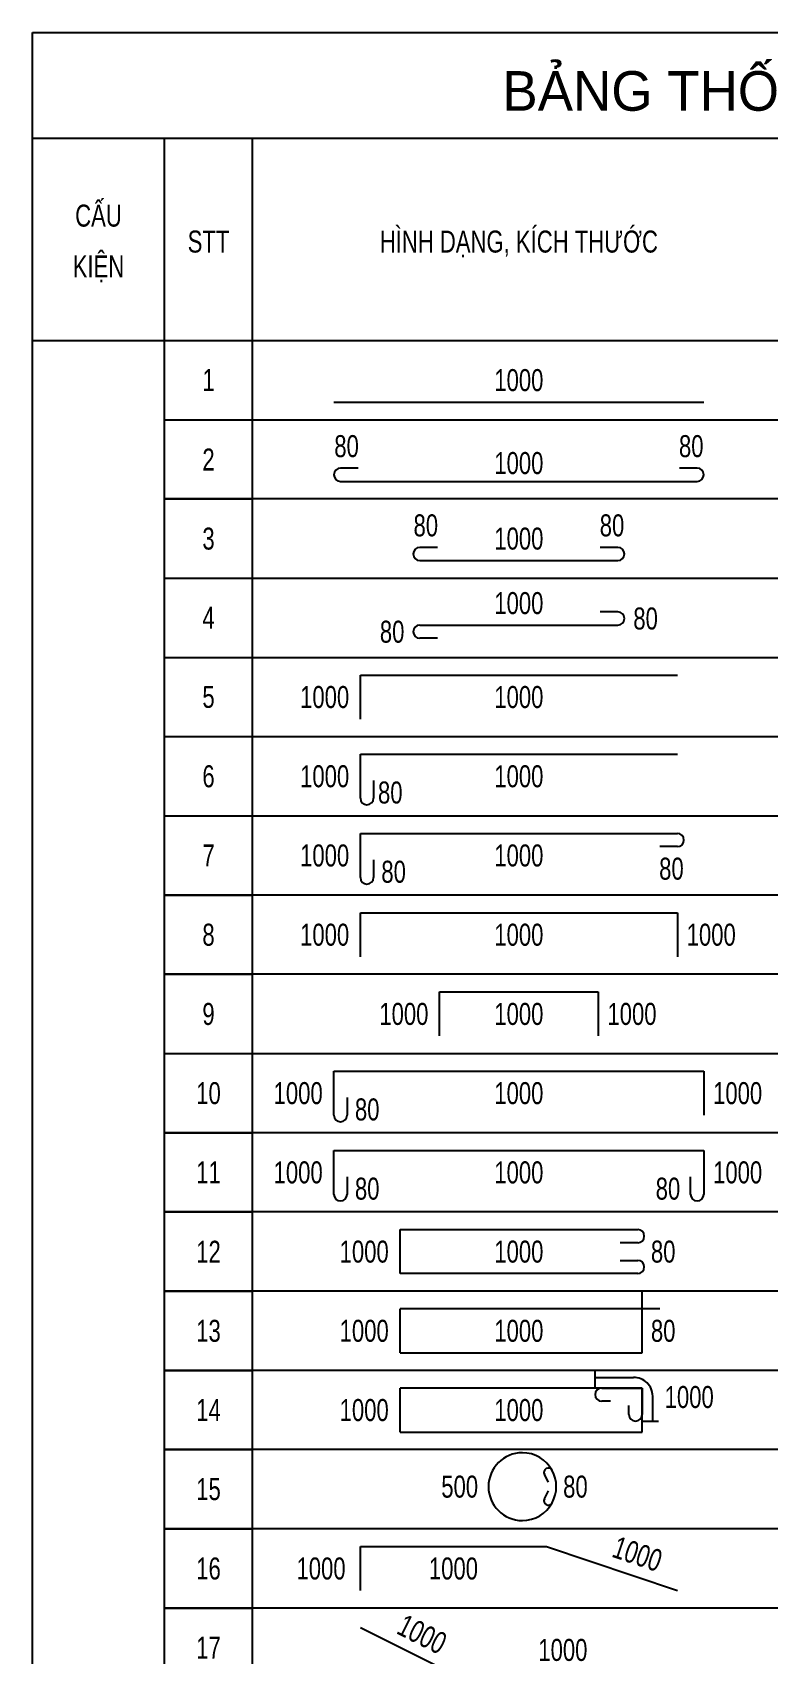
# Model space of a CAD drawing. Header units: inches. Extents: x -3538 to 66114, y -2541134 to 4288.
# Drawn here: x -1194.7 to -1111, y 259.5 to 443.8 of the extents above; entities that cross this region are included whole.
import ezdxf
from ezdxf.enums import TextEntityAlignment as Align

# ---------------------------------------------------------------- set-up
doc = ezdxf.new("R2010")
doc.units = ezdxf.units.IN
doc.header["$MEASUREMENT"] = 0
for name, color, linetype in [('KCS_DIM', 8, 'Continuous'), ('KCS_STEEL', 4, 'Continuous'), ('KCS_TEXT_TK', 2, 'Continuous'), ('KCS_THONGKE', 5, 'Continuous'), ('KCS_THONGKE_THIN', 5, 'Continuous')]:
    doc.layers.add(name, color=color, linetype=linetype)
doc.styles.add('KCS_BIGTEXT', font='3t-unicode.shx', dxfattribs={"width": 0.75})
doc.styles.add('KCS_SMTEXT', font='3t-unicode.shx', dxfattribs={"width": 0.7})

# ---------------------------------------------------------------- blocks, each defined once
blk = doc.blocks.new('TK_2')
at = {"layer": 'KCS_STEEL'}
blk.add_line((19.25, 2), (61.25, 2), dxfattribs=at)
at = {"layer": 'KCS_TEXT_TK'}
for p, q in [((-15, 0), (-15, 9)), ((0, 0), (0, 9)), ((10, 0), (10, 9))]:
    blk.add_line(p, q, dxfattribs=at)
at = {"layer": 'KCS_THONGKE'}
blk.add_line((0, 0), (174, 0), dxfattribs=at)
at = {"layer": 'KCS_TEXT_TK', "style": 'KCS_SMTEXT', "width": 0.75}
for tag, p in [('SH', (5, 4.5)), ('L2', (40.25, 4.5)), ('DK', (76.75, 4.5))]:
    blk.add_attdef(tag, text='', height=2.5, dxfattribs=at).set_placement(p, align=Align.MIDDLE)
for tag, p in [('DAI', (100, 4.5)), ('SL1', (114.5, 4.5)), ('SLA', (127, 4.5)), ('DT', (147, 4.5)), ('TL', (169, 4.5))]:
    blk.add_attdef(tag, text='', height=2.5, dxfattribs=at).set_placement(p, align=Align.MIDDLE_RIGHT)
blk = doc.blocks.new('TK_3')
at = {"layer": 'KCS_STEEL'}
for p, q in [((22, 3.5), (20, 3.5)), ((20, 2), (60.5, 2)), ((60.5, 3.5), (58.5, 3.5))]:
    blk.add_line(p, q, dxfattribs=at)
for centre, start, end in [((20, 2.75), 90, 270), ((60.5, 2.75), 270, 90)]:
    blk.add_arc(centre, 0.75, start, end, dxfattribs=at)
at = {"layer": 'KCS_TEXT_TK'}
for p, q in [((-15, 0), (-15, 9)), ((0, 0), (0, 9)), ((10, 0), (10, 9))]:
    blk.add_line(p, q, dxfattribs=at)
at = {"layer": 'KCS_THONGKE'}
blk.add_line((174, 0), (0, 0), dxfattribs=at)
at = {"layer": 'KCS_TEXT_TK', "style": 'KCS_SMTEXT', "width": 0.75}
for tag, p in [('SH', (5, 4.5)), ('M', (20.67, 6)), ('M', (59.83, 6)), ('DK', (76.75, 4.5)), ('L2', (40.25, 4.08))]:
    blk.add_attdef(tag, text='', height=2.5, dxfattribs=at).set_placement(p, align=Align.MIDDLE)
for tag, p in [('DAI', (100, 4.5)), ('SL1', (114.5, 4.5)), ('SLA', (127, 4.5)), ('DT', (147, 4.5)), ('TL', (169, 4.5))]:
    blk.add_attdef(tag, text='', height=2.5, dxfattribs=at).set_placement(p, align=Align.MIDDLE_RIGHT)
blk = doc.blocks.new('TK_4')
at = {"layer": 'KCS_STEEL'}
for p, q in [((31, 3.5), (29, 3.5)), ((29, 2), (51.5, 2)), ((51.5, 3.5), (49.5, 3.5))]:
    blk.add_line(p, q, dxfattribs=at)
for centre, start, end in [((29, 2.75), 90, 270), ((51.5, 2.75), 270, 90)]:
    blk.add_arc(centre, 0.75, start, end, dxfattribs=at)
at = {"layer": 'KCS_TEXT_TK'}
for p, q in [((-15, 0), (-15, 9)), ((0, 0), (0, 9)), ((10, 0), (10, 9))]:
    blk.add_line(p, q, dxfattribs=at)
at = {"layer": 'KCS_THONGKE'}
blk.add_line((0, 0), (174, 0), dxfattribs=at)
at = {"layer": 'KCS_TEXT_TK', "style": 'KCS_SMTEXT', "width": 0.75}
for tag, p in [('SH', (5, 4.5)), ('M', (29.67, 6)), ('L2', (40.25, 4.5)), ('M', (50.83, 6)), ('DK', (76.75, 4.5))]:
    blk.add_attdef(tag, text='', height=2.5, dxfattribs=at).set_placement(p, align=Align.MIDDLE)
for tag, p in [('DAI', (100, 4.5)), ('SL1', (114.5, 4.5)), ('SLA', (127, 4.5)), ('DT', (147, 4.5)), ('TL', (169, 4.5))]:
    blk.add_attdef(tag, text='', height=2.5, dxfattribs=at).set_placement(p, align=Align.MIDDLE_RIGHT)
blk = doc.blocks.new('TK_5')
at = {"layer": 'KCS_STEEL'}
for p, q in [((51.5, 5.17), (49.5, 5.17)), ((29, 3.67), (51.5, 3.67)), ((31, 2.17), (29, 2.17))]:
    blk.add_line(p, q, dxfattribs=at)
for centre, start, end in [((51.5, 4.42), 270, 90), ((29, 2.92), 90, 270)]:
    blk.add_arc(centre, 0.75, start, end, dxfattribs=at)
at = {"layer": 'KCS_TEXT_TK'}
for p, q in [((-15, 0), (-15, 9)), ((0, 0), (0, 9)), ((10, 0), (10, 9))]:
    blk.add_line(p, q, dxfattribs=at)
at = {"layer": 'KCS_THONGKE'}
blk.add_line((0, 0), (174, 0), dxfattribs=at)
at = {"layer": 'KCS_TEXT_TK', "style": 'KCS_SMTEXT', "width": 0.75}
for tag, p in [('L2', (40.25, 6.17)), ('SH', (5, 4.5)), ('DK', (76.75, 4.5))]:
    blk.add_attdef(tag, text='', height=2.5, dxfattribs=at).set_placement(p, align=Align.MIDDLE)
blk.add_attdef('M', text='', height=2.5, dxfattribs=at).set_placement((53.25, 4.42), align=Align.MIDDLE_LEFT)
for tag, p in [('DAI', (100, 4.5)), ('SL1', (114.5, 4.5)), ('SLA', (127, 4.5)), ('DT', (147, 4.5)), ('TL', (169, 4.5)), ('M', (27.25, 2.92))]:
    blk.add_attdef(tag, text='', height=2.5, dxfattribs=at).set_placement(p, align=Align.MIDDLE_RIGHT)
blk = doc.blocks.new('TK_6')
at = {"layer": 'KCS_STEEL'}
for p, q in [((22.25, 2), (22.25, 7)), ((22.25, 7), (58.25, 7))]:
    blk.add_line(p, q, dxfattribs=at)
at = {"layer": 'KCS_TEXT_TK'}
for p, q in [((-15, 0), (-15, 9)), ((0, 0), (0, 9)), ((10, 0), (10, 9))]:
    blk.add_line(p, q, dxfattribs=at)
at = {"layer": 'KCS_THONGKE'}
blk.add_line((0, 0), (174, 0), dxfattribs=at)
at = {"layer": 'KCS_TEXT_TK', "style": 'KCS_SMTEXT', "width": 0.75}
for tag, p in [('SH', (5, 4.5)), ('L2', (40.25, 4.5)), ('DK', (76.75, 4.5))]:
    blk.add_attdef(tag, text='', height=2.5, dxfattribs=at).set_placement(p, align=Align.MIDDLE)
for tag, p in [('L1', (20.98, 4.5)), ('DAI', (100, 4.5)), ('SL1', (114.5, 4.5)), ('SLA', (127, 4.5)), ('DT', (147, 4.5)), ('TL', (169, 4.5))]:
    blk.add_attdef(tag, text='', height=2.5, dxfattribs=at).set_placement(p, align=Align.MIDDLE_RIGHT)
blk = doc.blocks.new('TK_7')
at = {"layer": 'KCS_STEEL'}
for p, q in [((22.25, 7), (58.25, 7)), ((22.25, 2), (22.25, 7)), ((23.75, 4), (23.75, 2))]:
    blk.add_line(p, q, dxfattribs=at)
blk.add_arc((23, 2), 0.75, 180, 0, dxfattribs=at)
at = {"layer": 'KCS_TEXT_TK'}
for p, q in [((-15, 0), (-15, 9)), ((0, 0), (0, 9)), ((10, 0), (10, 9))]:
    blk.add_line(p, q, dxfattribs=at)
at = {"layer": 'KCS_THONGKE'}
blk.add_line((0, 0), (174, 0), dxfattribs=at)
at = {"layer": 'KCS_TEXT_TK', "style": 'KCS_SMTEXT', "width": 0.75}
for tag, p in [('SH', (5, 4.5)), ('L2', (40.25, 4.5)), ('DK', (76.75, 4.5))]:
    blk.add_attdef(tag, text='', height=2.5, dxfattribs=at).set_placement(p, align=Align.MIDDLE)
for tag, p in [('L1', (20.98, 4.5)), ('DAI', (100, 4.5)), ('SL1', (114.5, 4.5)), ('SLA', (127, 4.5)), ('DT', (147, 4.5)), ('TL', (169, 4.5))]:
    blk.add_attdef(tag, text='', height=2.5, dxfattribs=at).set_placement(p, align=Align.MIDDLE_RIGHT)
blk.add_attdef('M', text='', height=2.5, dxfattribs=at).set_placement((24.25, 2.65), align=Align.MIDDLE_LEFT)
blk = doc.blocks.new('TK_8')
at = {"layer": 'KCS_STEEL'}
for p, q in [((22.25, 2), (22.25, 7)), ((22.25, 7), (58.25, 7)), ((23.75, 4), (23.75, 2)), ((58.25, 5.5), (56.25, 5.5))]:
    blk.add_line(p, q, dxfattribs=at)
for centre, start, end in [((58.25, 6.25), 270, 90), ((23, 2), 180, 0)]:
    blk.add_arc(centre, 0.75, start, end, dxfattribs=at)
at = {"layer": 'KCS_TEXT_TK'}
for p, q in [((-15, 0), (-15, 9)), ((0, 0), (0, 9)), ((10, 0), (10, 9))]:
    blk.add_line(p, q, dxfattribs=at)
at = {"layer": 'KCS_THONGKE'}
blk.add_line((174, 0), (0, 0), dxfattribs=at)
at = {"layer": 'KCS_TEXT_TK', "style": 'KCS_SMTEXT', "width": 0.75}
for tag, p in [('SH', (5, 4.5)), ('L2', (40.25, 4.5)), ('DK', (76.75, 4.5))]:
    blk.add_attdef(tag, text='', height=2.5, dxfattribs=at).set_placement(p, align=Align.MIDDLE)
for tag, p in [('L1', (20.98, 4.5)), ('DAI', (100, 4.5)), ('SL1', (114.5, 4.5)), ('SLA', (127, 4.5)), ('DT', (147, 4.5)), ('TL', (169, 4.5))]:
    blk.add_attdef(tag, text='', height=2.5, dxfattribs=at).set_placement(p, align=Align.MIDDLE_RIGHT)
blk.add_attdef('M', text='', height=2.5, dxfattribs=at).set_placement((24.63, 2.65), align=Align.MIDDLE_LEFT)
blk.add_attdef('M', text='', height=2.5, dxfattribs=at).set_placement((57.58, 3), align=Align.MIDDLE_CENTER)
blk = doc.blocks.new('TK_9')
at = {"layer": 'KCS_STEEL'}
for p, q in [((22.25, 7), (58.25, 7)), ((22.25, 2), (22.25, 7)), ((58.25, 7), (58.25, 2))]:
    blk.add_line(p, q, dxfattribs=at)
at = {"layer": 'KCS_TEXT_TK'}
for p, q in [((-15, 0), (-15, 9)), ((0, 0), (0, 9)), ((10, 0), (10, 9))]:
    blk.add_line(p, q, dxfattribs=at)
at = {"layer": 'KCS_THONGKE'}
blk.add_line((174, 0), (0, 0), dxfattribs=at)
at = {"layer": 'KCS_TEXT_TK', "style": 'KCS_SMTEXT', "width": 0.75}
for tag, p in [('SH', (5, 4.5)), ('L2', (40.25, 4.5)), ('DK', (76.75, 4.5))]:
    blk.add_attdef(tag, text='', height=2.5, dxfattribs=at).set_placement(p, align=Align.MIDDLE)
for tag, p in [('L1', (20.98, 4.5)), ('DAI', (100, 4.5)), ('SL1', (114.5, 4.5)), ('SLA', (127, 4.5)), ('DT', (147, 4.5)), ('TL', (169, 4.5))]:
    blk.add_attdef(tag, text='', height=2.5, dxfattribs=at).set_placement(p, align=Align.MIDDLE_RIGHT)
blk.add_attdef('L3', text='', height=2.5, dxfattribs=at).set_placement((59.31, 4.5), align=Align.MIDDLE_LEFT)
blk = doc.blocks.new('TK_10')
at = {"layer": 'KCS_STEEL'}
for p, q in [((31.25, 2), (31.25, 7)), ((31.25, 7), (49.25, 7)), ((49.25, 7), (49.25, 2))]:
    blk.add_line(p, q, dxfattribs=at)
at = {"layer": 'KCS_TEXT_TK'}
for p, q in [((-15, 0), (-15, 9)), ((0, 0), (0, 9)), ((10, 0), (10, 9))]:
    blk.add_line(p, q, dxfattribs=at)
at = {"layer": 'KCS_THONGKE'}
blk.add_line((0, 0), (174, 0), dxfattribs=at)
at = {"layer": 'KCS_TEXT_TK', "style": 'KCS_SMTEXT', "width": 0.75}
for tag, p in [('SH', (5, 4.5)), ('L2', (40.25, 4.5)), ('DK', (76.75, 4.5))]:
    blk.add_attdef(tag, text='', height=2.5, dxfattribs=at).set_placement(p, align=Align.MIDDLE)
for tag, p in [('L1', (29.98, 4.5)), ('DAI', (100, 4.5)), ('SL1', (114.5, 4.5)), ('SLA', (127, 4.5)), ('DT', (147, 4.5)), ('TL', (169, 4.5))]:
    blk.add_attdef(tag, text='', height=2.5, dxfattribs=at).set_placement(p, align=Align.MIDDLE_RIGHT)
blk.add_attdef('L3', text='', height=2.5, dxfattribs=at).set_placement((50.31, 4.5), align=Align.MIDDLE_LEFT)
blk = doc.blocks.new('TK_11')
at = {"layer": 'KCS_STEEL'}
for p, q in [((19.25, 7), (61.25, 7)), ((19.25, 2), (19.25, 7)), ((61.25, 7), (61.25, 2)), ((20.75, 4), (20.75, 2))]:
    blk.add_line(p, q, dxfattribs=at)
blk.add_arc((20, 2), 0.75, 180, 0, dxfattribs=at)
at = {"layer": 'KCS_TEXT_TK'}
for p, q in [((-15, 0), (-15, 9)), ((0, 0), (0, 9)), ((10, 0), (10, 9))]:
    blk.add_line(p, q, dxfattribs=at)
at = {"layer": 'KCS_THONGKE'}
blk.add_line((174, 0), (0, 0), dxfattribs=at)
at = {"layer": 'KCS_TEXT_TK', "style": 'KCS_SMTEXT', "width": 0.75}
for tag, p in [('SH', (5, 4.5)), ('L2', (40.25, 4.5)), ('DK', (76.75, 4.5))]:
    blk.add_attdef(tag, text='', height=2.5, dxfattribs=at).set_placement(p, align=Align.MIDDLE)
for tag, p in [('L1', (17.97, 4.5)), ('DAI', (100, 4.5)), ('SL1', (114.5, 4.5)), ('SLA', (127, 4.5)), ('DT', (147, 4.5)), ('TL', (169, 4.5))]:
    blk.add_attdef(tag, text='', height=2.5, dxfattribs=at).set_placement(p, align=Align.MIDDLE_RIGHT)
for tag, p in [('L3', (62.31, 4.5)), ('M', (21.63, 2.65))]:
    blk.add_attdef(tag, text='', height=2.5, dxfattribs=at).set_placement(p, align=Align.MIDDLE_LEFT)
blk = doc.blocks.new('TK_12')
at = {"layer": 'KCS_STEEL'}
for p, q in [((19.25, 7), (61.25, 7)), ((19.25, 2), (19.25, 7)), ((61.25, 7), (61.25, 2)), ((20.75, 4), (20.75, 2)), ((59.75, 2), (59.75, 4))]:
    blk.add_line(p, q, dxfattribs=at)
for centre in [(20, 2), (60.5, 2)]:
    blk.add_arc(centre, 0.75, 180, 0, dxfattribs=at)
at = {"layer": 'KCS_TEXT_TK'}
for p, q in [((-15, 0), (-15, 9)), ((0, 0), (0, 9)), ((10, 0), (10, 9))]:
    blk.add_line(p, q, dxfattribs=at)
at = {"layer": 'KCS_THONGKE'}
blk.add_line((174, 0), (0, 0), dxfattribs=at)
at = {"layer": 'KCS_TEXT_TK', "style": 'KCS_SMTEXT', "width": 0.75}
for tag, p in [('SH', (5, 4.5)), ('L2', (40.25, 4.5)), ('DK', (76.75, 4.5))]:
    blk.add_attdef(tag, text='', height=2.5, dxfattribs=at).set_placement(p, align=Align.MIDDLE)
for tag, p in [('L1', (17.97, 4.5)), ('DAI', (100, 4.5)), ('SL1', (114.5, 4.5)), ('SLA', (127, 4.5)), ('DT', (147, 4.5)), ('TL', (169, 4.5)), ('M', (58.58, 2.65))]:
    blk.add_attdef(tag, text='', height=2.5, dxfattribs=at).set_placement(p, align=Align.MIDDLE_RIGHT)
for tag, p in [('L3', (62.31, 4.5)), ('M', (21.63, 2.65))]:
    blk.add_attdef(tag, text='', height=2.5, dxfattribs=at).set_placement(p, align=Align.MIDDLE_LEFT)
blk = doc.blocks.new('TK_13')
at = {"layer": 'KCS_STEEL'}
for p, q in [((26.75, 7), (53.75, 7)), ((26.75, 2), (26.75, 7)), ((53.75, 5.5), (51.75, 5.5)), ((53.75, 2), (26.75, 2)), ((51.75, 3.5), (53.75, 3.5))]:
    blk.add_line(p, q, dxfattribs=at)
for centre in [(53.75, 6.25), (53.75, 2.75)]:
    blk.add_arc(centre, 0.75, 270, 90, dxfattribs=at)
at = {"layer": 'KCS_TEXT_TK'}
for p, q in [((-15, 0), (-15, 9)), ((0, 0), (0, 9)), ((10, 0), (10, 9))]:
    blk.add_line(p, q, dxfattribs=at)
at = {"layer": 'KCS_THONGKE'}
blk.add_line((174, 0), (0, 0), dxfattribs=at)
at = {"layer": 'KCS_TEXT_TK', "style": 'KCS_SMTEXT', "width": 0.75}
for tag, p in [('SH', (5, 4.5)), ('L2', (40.25, 4.5)), ('DK', (76.75, 4.5))]:
    blk.add_attdef(tag, text='', height=2.5, dxfattribs=at).set_placement(p, align=Align.MIDDLE)
for tag, p in [('L1', (25.47, 4.5)), ('DAI', (100, 4.5)), ('SL1', (114.5, 4.5)), ('SLA', (127, 4.5)), ('DT', (147, 4.5)), ('TL', (169, 4.5))]:
    blk.add_attdef(tag, text='', height=2.5, dxfattribs=at).set_placement(p, align=Align.MIDDLE_RIGHT)
blk.add_attdef('M', text='', height=2.5, dxfattribs=at).set_placement((55.25, 4.5), align=Align.MIDDLE_LEFT)
blk = doc.blocks.new('TK_14')
at = {"layer": 'KCS_STEEL'}
for p, q in [((54.25, 2), (54.25, 9)), ((56.25, 7), (26.75, 7)), ((26.75, 2), (26.75, 7)), ((26.75, 2), (54.25, 2))]:
    blk.add_line(p, q, dxfattribs=at)
at = {"layer": 'KCS_TEXT_TK'}
for p, q in [((-15, 0), (-15, 9)), ((0, 0), (0, 9)), ((10, 0), (10, 9))]:
    blk.add_line(p, q, dxfattribs=at)
at = {"layer": 'KCS_THONGKE'}
blk.add_line((174, 0), (0, 0), dxfattribs=at)
at = {"layer": 'KCS_TEXT_TK', "style": 'KCS_SMTEXT', "width": 0.75}
for tag, p in [('SH', (5, 4.5)), ('L2', (40.25, 4.5)), ('DK', (76.75, 4.5))]:
    blk.add_attdef(tag, text='', height=2.5, dxfattribs=at).set_placement(p, align=Align.MIDDLE)
for tag, p in [('L1', (25.47, 4.5)), ('DAI', (100, 4.5)), ('SL1', (114.5, 4.5)), ('SLA', (127, 4.5)), ('DT', (147, 4.5)), ('TL', (169, 4.5))]:
    blk.add_attdef(tag, text='', height=2.5, dxfattribs=at).set_placement(p, align=Align.MIDDLE_RIGHT)
blk.add_attdef('M', text='', height=2.5, dxfattribs=at).set_placement((55.25, 4.5), align=Align.MIDDLE_LEFT)
blk = doc.blocks.new('TK_15')
at = {"layer": 'KCS_DIM'}
for p, q in [((48.91, 7), (48.91, 8.86)), ((48.91, 8.2), (53.27, 8.2)), ((55.45, 3.25), (55.45, 6.07)), ((54.25, 3.25), (56.11, 3.25))]:
    blk.add_line(p, q, dxfattribs=at)
blk.add_arc((53.32, 6.07), 2.13, 0, 91.3736, dxfattribs=at)
at = {"layer": 'KCS_STEEL'}
for p, q in [((54.25, 7), (26.75, 7)), ((26.75, 2), (26.75, 7)), ((49.66, 7), (54.25, 7)), ((54.25, 7), (54.25, 7)), ((54.25, 7), (54.25, 7)), ((54.25, 7), (54.25, 4)), ((54.25, 2), (54.25, 7)), ((50.66, 5.5), (49.66, 5.5)), ((52.75, 4), (52.75, 5)), ((26.75, 2), (54.25, 2))]:
    blk.add_line(p, q, dxfattribs=at)
for centre, start, end in [((49.66, 6.25), 90, 270), ((53.5, 4), 180, 0)]:
    blk.add_arc(centre, 0.75, start, end, dxfattribs=at)
at = {"layer": 'KCS_TEXT_TK'}
for p, q in [((-15, 0), (-15, 9)), ((0, 0), (0, 9)), ((10, 0), (10, 9))]:
    blk.add_line(p, q, dxfattribs=at)
at = {"layer": 'KCS_THONGKE'}
blk.add_line((174, 0), (0, 0), dxfattribs=at)
at = {"layer": 'KCS_TEXT_TK', "style": 'KCS_SMTEXT', "width": 0.75}
for tag, p in [('SH', (5, 4.5)), ('L2', (40.25, 4.5)), ('DK', (76.75, 4.5))]:
    blk.add_attdef(tag, text='', height=2.5, dxfattribs=at).set_placement(p, align=Align.MIDDLE)
for tag, p in [('L1', (25.47, 4.5)), ('DAI', (100, 4.5)), ('SL1', (114.5, 4.5)), ('SLA', (127, 4.5)), ('DT', (147, 4.5)), ('TL', (169, 4.5))]:
    blk.add_attdef(tag, text='', height=2.5, dxfattribs=at).set_placement(p, align=Align.MIDDLE_RIGHT)
blk.add_attdef('L3', text='', height=2.5, dxfattribs=at).set_placement((56.81, 5.99), align=Align.MIDDLE_LEFT)
blk = doc.blocks.new('TK_16')
at = {"layer": 'KCS_STEEL'}
for p, q in [((43.63, 5.29), (43.15, 6.17)), ((43.15, 3.43), (43.63, 4.31))]:
    blk.add_line(p, q, dxfattribs=at)
for centre, radius, start, end in [((40.65, 4.8), 3.85, 90, 270), ((40.65, 4.8), 3.85, 28.672, 90), ((43.59, 6.41), 0.5, 28.672, 208.672), ((40.65, 4.8), 3.85, 331.328, 28.672), ((40.65, 4.8), 3.85, 331.328, 28.672), ((40.65, 4.8), 3.85, 270, 331.328), ((43.59, 3.19), 0.5, 151.328, 331.328)]:
    blk.add_arc(centre, radius, start, end, dxfattribs=at)
at = {"layer": 'KCS_TEXT_TK'}
for p, q in [((-15, 0), (-15, 9)), ((0, 0), (0, 9)), ((10, 0), (10, 9))]:
    blk.add_line(p, q, dxfattribs=at)
at = {"layer": 'KCS_THONGKE'}
blk.add_line((174, 0), (0, 0), dxfattribs=at)
at = {"layer": 'KCS_TEXT_TK', "style": 'KCS_SMTEXT', "width": 0.75}
for tag, p in [('SH', (5, 4.5)), ('DK', (76.75, 4.5))]:
    blk.add_attdef(tag, text='', height=2.5, dxfattribs=at).set_placement(p, align=Align.MIDDLE)
for tag, p in [('D', (35.62, 4.8)), ('DAI', (100, 4.5)), ('SL1', (114.5, 4.5)), ('SLA', (127, 4.5)), ('DT', (147, 4.5)), ('TL', (169, 4.5))]:
    blk.add_attdef(tag, text='', height=2.5, dxfattribs=at).set_placement(p, align=Align.MIDDLE_RIGHT)
blk.add_attdef('M', text='', height=2.5, dxfattribs=at).set_placement((45.28, 4.8), align=Align.MIDDLE_LEFT)
blk = doc.blocks.new('TK_17')
at = {"layer": 'KCS_STEEL'}
for p, q in [((22.25, 2), (22.25, 7)), ((22.25, 7), (43.39, 7)), ((43.39, 7), (58.25, 2))]:
    blk.add_line(p, q, dxfattribs=at)
at = {"layer": 'KCS_TEXT_TK'}
for p, q in [((-15, 0), (-15, 9)), ((0, 0), (0, 9)), ((10, 0), (10, 9))]:
    blk.add_line(p, q, dxfattribs=at)
at = {"layer": 'KCS_THONGKE'}
blk.add_line((174, 0), (0, 0), dxfattribs=at)
at = {"layer": 'KCS_TEXT_TK', "style": 'KCS_SMTEXT', "width": 0.75}
blk.add_attdef('L3', text='', height=2.5, rotation=341.4087, dxfattribs=at).set_placement((53.72, 6.16), align=Align.MIDDLE)
for tag, p in [('SH', (5, 4.5)), ('L2', (32.82, 4.5)), ('DK', (76.75, 4.5))]:
    blk.add_attdef(tag, text='', height=2.5, dxfattribs=at).set_placement(p, align=Align.MIDDLE)
for tag, p in [('L1', (20.57, 4.5)), ('DAI', (100, 4.5)), ('SL1', (114.5, 4.5)), ('SLA', (127, 4.5)), ('DT', (147, 4.5)), ('TL', (169, 4.5))]:
    blk.add_attdef(tag, text='', height=2.5, dxfattribs=at).set_placement(p, align=Align.MIDDLE_RIGHT)
blk = doc.blocks.new('TK_18')
at = {"layer": 'KCS_STEEL'}
blk.add_line((32.25, 1.75), (22.25, 6.75), dxfattribs=at)
at = {"layer": 'KCS_TEXT_TK'}
for p, q in [((-15, 0), (-15, 9)), ((0, 0), (0, 9)), ((10, 0), (10, 9))]:
    blk.add_line(p, q, dxfattribs=at)
at = {"layer": 'KCS_TEXT_TK', "style": 'KCS_SMTEXT', "width": 0.75}
blk.add_attdef('L1', text='', height=2.5, rotation=333.4352, dxfattribs=at).set_placement((29.26, 6.04), align=Align.MIDDLE)
for tag, p in [('SH', (5, 4.5)), ('DK', (76.75, 4.5)), ('L2', (45.25, 4.25))]:
    blk.add_attdef(tag, text='', height=2.5, dxfattribs=at).set_placement(p, align=Align.MIDDLE)
for tag, p in [('DAI', (100, 4.5)), ('SL1', (114.5, 4.5)), ('SLA', (127, 4.5)), ('DT', (147, 4.5)), ('TL', (169, 4.5))]:
    blk.add_attdef(tag, text='', height=2.5, dxfattribs=at).set_placement(p, align=Align.MIDDLE_RIGHT)
blk = doc.blocks.new('THONGKE_TITLE')
at = {"layer": 'KCS_TEXT_TK'}
for p, q in [((0, -35), (0, 0)), ((0, 0), (189, 0)), ((0, -12), (189, -12)), ((15, -35), (15, -12)), ((25, -35), (25, -12)), ((0, -35), (189, -35))]:
    blk.add_line(p, q, dxfattribs=at)
at = {"layer": 'KCS_TEXT_TK', "color": 4, "style": 'KCS_BIGTEXT'}
blk.add_text('BẢNG THỐNG KÊ CỐT THÉP', height=4.5, dxfattribs=at).set_placement((94.5, -6), align=Align.MIDDLE)
at = {"layer": 'KCS_TEXT_TK', "style": 'KCS_SMTEXT', "width": 0.75}
for s, p in [('CẤU', (7.5, -22.06)), ('HÌNH DẠNG, KÍCH THƯỚC', (55.25, -25.01)), ('STT', (20, -25.01)), ('KIỆN', (7.5, -27.84))]:
    blk.add_text(s, height=2.5, dxfattribs=at).set_placement(p, align=Align.CENTER)

msp = doc.modelspace()

# ---------------------------------------------------------------- linework, layer by layer
at = {"layer": 'KCS_THONGKE', "color": 38}
for p, q in [((-1194.66, -302.22), (-1194.66, 408.78)), ((-1179.66, -302.22), (-1179.66, 408.78)), ((-1169.66, -302.22), (-1169.66, 408.78))]:
    msp.add_line(p, q, dxfattribs=at)
at = {"layer": 'KCS_THONGKE'}
msp.add_line((-1194.66, 408.78), (-1005.66, 408.78), dxfattribs=at)
at = {"layer": 'KCS_THONGKE_THIN', "color": 38}
for p, q in [((-1179.66, 399.78), (-1169.66, 399.78)), ((-1179.66, 399.78), (-1169.66, 399.78)), ((-1179.66, 390.78), (-1169.66, 390.78)), ((-1179.66, 381.78), (-1169.66, 381.78)), ((-1179.66, 372.78), (-1169.66, 372.78)), ((-1179.66, 363.78), (-1169.66, 363.78)), ((-1179.66, 354.78), (-1169.66, 354.78)), ((-1179.66, 345.78), (-1169.66, 345.78)), ((-1179.66, 336.78), (-1169.66, 336.78)), ((-1179.66, 327.78), (-1169.66, 327.78)), ((-1179.66, 318.78), (-1169.66, 318.78)), ((-1179.66, 309.78), (-1169.66, 309.78)), ((-1179.66, 300.78), (-1169.66, 300.78)), ((-1179.66, 291.78), (-1169.66, 291.78)), ((-1179.66, 282.78), (-1169.66, 282.78)), ((-1179.66, 273.78), (-1169.66, 273.78)), ((-1179.66, 264.78), (-1169.66, 264.78))]:
    msp.add_line(p, q, dxfattribs=at)

# ---------------------------------------------------------------- block references
msp.add_blockref('THONGKE_TITLE', (-1194.66, 443.78))
ref = msp.add_blockref('TK_2', (-1179.66, 399.78))
ref.add_attrib('L2', '1000', dxfattribs={"layer": 'KCS_THONGKE', "height": 2.5, "style": 'KCS_SMTEXT', "width": 0.75}).set_placement((-1139.41, 404.28), align=Align.MIDDLE)
ref.add_attrib('SH', '1', dxfattribs={"layer": 'KCS_THONGKE', "height": 2.5, "style": 'KCS_SMTEXT', "width": 0.75}).set_placement((-1174.66, 404.28), align=Align.MIDDLE)
ref = msp.add_blockref('TK_3', (-1179.66, 390.78))
ref.add_attrib('SH', '2', dxfattribs={"layer": 'KCS_THONGKE', "height": 2.5, "style": 'KCS_SMTEXT', "width": 0.75}).set_placement((-1174.66, 395.28), align=Align.MIDDLE)
ref.add_attrib('M', '80', dxfattribs={"layer": 'KCS_THONGKE', "height": 2.5, "style": 'KCS_SMTEXT', "width": 0.75}).set_placement((-1158.98, 396.78), align=Align.MIDDLE)
ref.add_attrib('L2', '1000', dxfattribs={"layer": 'KCS_THONGKE', "height": 2.5, "style": 'KCS_SMTEXT', "width": 0.75}).set_placement((-1139.41, 394.86), align=Align.MIDDLE)
ref.add_attrib('M', '80', dxfattribs={"layer": 'KCS_THONGKE', "height": 2.5, "style": 'KCS_SMTEXT', "width": 0.75}).set_placement((-1119.83, 396.78), align=Align.MIDDLE)
ref = msp.add_blockref('TK_4', (-1179.66, 381.78))
ref.add_attrib('SH', '3', dxfattribs={"layer": 'KCS_THONGKE', "height": 2.5, "style": 'KCS_SMTEXT', "width": 0.75}).set_placement((-1174.66, 386.28), align=Align.MIDDLE)
ref.add_attrib('M', '80', dxfattribs={"layer": 'KCS_THONGKE', "height": 2.5, "style": 'KCS_SMTEXT', "width": 0.75}).set_placement((-1149.98, 387.78), align=Align.MIDDLE)
ref.add_attrib('M', '80', dxfattribs={"layer": 'KCS_THONGKE', "height": 2.5, "style": 'KCS_SMTEXT', "width": 0.75}).set_placement((-1128.83, 387.78), align=Align.MIDDLE)
ref.add_attrib('L2', '1000', dxfattribs={"layer": 'KCS_THONGKE', "height": 2.5, "style": 'KCS_SMTEXT', "width": 0.75}).set_placement((-1139.41, 386.28), align=Align.MIDDLE)
ref = msp.add_blockref('TK_5', (-1179.66, 372.78))
ref.add_attrib('L2', '1000', dxfattribs={"layer": 'KCS_THONGKE', "height": 2.5, "style": 'KCS_SMTEXT', "width": 0.75}).set_placement((-1139.41, 378.95), align=Align.MIDDLE)
ref.add_attrib('SH', '4', dxfattribs={"layer": 'KCS_THONGKE', "height": 2.5, "style": 'KCS_SMTEXT', "width": 0.75}).set_placement((-1174.66, 377.28), align=Align.MIDDLE)
ref.add_attrib('M', '80', dxfattribs={"layer": 'KCS_THONGKE', "height": 2.5, "style": 'KCS_SMTEXT', "width": 0.75}).set_placement((-1152.41, 375.7), align=Align.MIDDLE_RIGHT)
ref.add_attrib('M', '80', dxfattribs={"layer": 'KCS_THONGKE', "height": 2.5, "style": 'KCS_SMTEXT', "width": 0.75}).set_placement((-1126.41, 377.2), align=Align.MIDDLE_LEFT)
ref = msp.add_blockref('TK_6', (-1179.66, 363.78))
ref.add_attrib('L1', '1000', dxfattribs={"layer": 'KCS_THONGKE', "height": 2.5, "style": 'KCS_SMTEXT', "width": 0.75}).set_placement((-1158.68, 368.28), align=Align.MIDDLE_RIGHT)
ref.add_attrib('L2', '1000', dxfattribs={"layer": 'KCS_THONGKE', "height": 2.5, "style": 'KCS_SMTEXT', "width": 0.75}).set_placement((-1139.41, 368.28), align=Align.MIDDLE)
ref.add_attrib('SH', '5', dxfattribs={"layer": 'KCS_THONGKE', "height": 2.5, "style": 'KCS_SMTEXT', "width": 0.75}).set_placement((-1174.66, 368.28), align=Align.MIDDLE)
ref = msp.add_blockref('TK_7', (-1179.66, 354.78))
ref.add_attrib('SH', '6', dxfattribs={"layer": 'KCS_THONGKE', "height": 2.5, "style": 'KCS_SMTEXT', "width": 0.75}).set_placement((-1174.66, 359.28), align=Align.MIDDLE)
ref.add_attrib('L1', '1000', dxfattribs={"layer": 'KCS_THONGKE', "height": 2.5, "style": 'KCS_SMTEXT', "width": 0.75}).set_placement((-1158.68, 359.28), align=Align.MIDDLE_RIGHT)
ref.add_attrib('L2', '1000', dxfattribs={"layer": 'KCS_THONGKE', "height": 2.5, "style": 'KCS_SMTEXT', "width": 0.75}).set_placement((-1139.41, 359.28), align=Align.MIDDLE)
ref.add_attrib('M', '80', dxfattribs={"layer": 'KCS_THONGKE', "height": 2.5, "style": 'KCS_SMTEXT', "width": 0.75}).set_placement((-1155.41, 357.43), align=Align.MIDDLE_LEFT)
ref = msp.add_blockref('TK_8', (-1179.66, 345.78))
ref.add_attrib('SH', '7', dxfattribs={"layer": 'KCS_THONGKE', "height": 2.5, "style": 'KCS_SMTEXT', "width": 0.75}).set_placement((-1174.66, 350.28), align=Align.MIDDLE)
ref.add_attrib('L1', '1000', dxfattribs={"layer": 'KCS_THONGKE', "height": 2.5, "style": 'KCS_SMTEXT', "width": 0.75}).set_placement((-1158.68, 350.28), align=Align.MIDDLE_RIGHT)
ref.add_attrib('M', '80', dxfattribs={"layer": 'KCS_THONGKE', "height": 2.5, "style": 'KCS_SMTEXT', "width": 0.75}).set_placement((-1122.08, 348.78), align=Align.MIDDLE_CENTER)
ref.add_attrib('M', '80', dxfattribs={"layer": 'KCS_THONGKE', "height": 2.5, "style": 'KCS_SMTEXT', "width": 0.75}).set_placement((-1155.03, 348.43), align=Align.MIDDLE_LEFT)
ref.add_attrib('L2', '1000', dxfattribs={"layer": 'KCS_THONGKE', "height": 2.5, "style": 'KCS_SMTEXT', "width": 0.75}).set_placement((-1139.41, 350.28), align=Align.MIDDLE)
ref = msp.add_blockref('TK_9', (-1179.66, 336.78))
ref.add_attrib('SH', '8', dxfattribs={"layer": 'KCS_THONGKE', "height": 2.5, "style": 'KCS_SMTEXT', "width": 0.75}).set_placement((-1174.66, 341.28), align=Align.MIDDLE)
ref.add_attrib('L1', '1000', dxfattribs={"layer": 'KCS_THONGKE', "height": 2.5, "style": 'KCS_SMTEXT', "width": 0.75}).set_placement((-1158.68, 341.28), align=Align.MIDDLE_RIGHT)
ref.add_attrib('L2', '1000', dxfattribs={"layer": 'KCS_THONGKE', "height": 2.5, "style": 'KCS_SMTEXT', "width": 0.75}).set_placement((-1139.41, 341.28), align=Align.MIDDLE)
ref.add_attrib('L3', '1000', dxfattribs={"layer": 'KCS_THONGKE', "height": 2.5, "style": 'KCS_SMTEXT', "width": 0.75}).set_placement((-1120.35, 341.28), align=Align.MIDDLE_LEFT)
ref = msp.add_blockref('TK_10', (-1179.66, 327.78))
ref.add_attrib('L1', '1000', dxfattribs={"layer": 'KCS_THONGKE', "height": 2.5, "style": 'KCS_SMTEXT', "width": 0.75}).set_placement((-1149.68, 332.28), align=Align.MIDDLE_RIGHT)
ref.add_attrib('L3', '1000', dxfattribs={"layer": 'KCS_THONGKE', "height": 2.5, "style": 'KCS_SMTEXT', "width": 0.75}).set_placement((-1129.35, 332.28), align=Align.MIDDLE_LEFT)
ref.add_attrib('L2', '1000', dxfattribs={"layer": 'KCS_THONGKE', "height": 2.5, "style": 'KCS_SMTEXT', "width": 0.75}).set_placement((-1139.41, 332.28), align=Align.MIDDLE)
ref.add_attrib('SH', '9', dxfattribs={"layer": 'KCS_THONGKE', "height": 2.5, "style": 'KCS_SMTEXT', "width": 0.75}).set_placement((-1174.66, 332.28), align=Align.MIDDLE)
ref = msp.add_blockref('TK_11', (-1179.66, 318.78))
ref.add_attrib('L1', '1000', dxfattribs={"layer": 'KCS_THONGKE', "height": 2.5, "style": 'KCS_SMTEXT', "width": 0.75}).set_placement((-1161.69, 323.28), align=Align.MIDDLE_RIGHT)
ref.add_attrib('SH', '10', dxfattribs={"layer": 'KCS_THONGKE', "height": 2.5, "style": 'KCS_SMTEXT', "width": 0.75}).set_placement((-1174.66, 323.28), align=Align.MIDDLE)
ref.add_attrib('M', '80', dxfattribs={"layer": 'KCS_THONGKE', "height": 2.5, "style": 'KCS_SMTEXT', "width": 0.75}).set_placement((-1158.03, 321.43), align=Align.MIDDLE_LEFT)
ref.add_attrib('L2', '1000', dxfattribs={"layer": 'KCS_THONGKE', "height": 2.5, "style": 'KCS_SMTEXT', "width": 0.75}).set_placement((-1139.41, 323.28), align=Align.MIDDLE)
ref.add_attrib('L3', '1000', dxfattribs={"layer": 'KCS_THONGKE', "height": 2.5, "style": 'KCS_SMTEXT', "width": 0.75}).set_placement((-1117.35, 323.28), align=Align.MIDDLE_LEFT)
ref = msp.add_blockref('TK_12', (-1179.66, 309.78))
ref.add_attrib('L1', '1000', dxfattribs={"layer": 'KCS_THONGKE', "height": 2.5, "style": 'KCS_SMTEXT', "width": 0.75}).set_placement((-1161.69, 314.28), align=Align.MIDDLE_RIGHT)
ref.add_attrib('SH', '11', dxfattribs={"layer": 'KCS_THONGKE', "height": 2.5, "style": 'KCS_SMTEXT', "width": 0.75}).set_placement((-1174.66, 314.28), align=Align.MIDDLE)
ref.add_attrib('M', '80', dxfattribs={"layer": 'KCS_THONGKE', "height": 2.5, "style": 'KCS_SMTEXT', "width": 0.75}).set_placement((-1158.03, 312.43), align=Align.MIDDLE_LEFT)
ref.add_attrib('L2', '1000', dxfattribs={"layer": 'KCS_THONGKE', "height": 2.5, "style": 'KCS_SMTEXT', "width": 0.75}).set_placement((-1139.41, 314.28), align=Align.MIDDLE)
ref.add_attrib('M', '80', dxfattribs={"layer": 'KCS_THONGKE', "height": 2.5, "style": 'KCS_SMTEXT', "width": 0.75}).set_placement((-1121.08, 312.43), align=Align.MIDDLE_RIGHT)
ref.add_attrib('L3', '1000', dxfattribs={"layer": 'KCS_THONGKE', "height": 2.5, "style": 'KCS_SMTEXT', "width": 0.75}).set_placement((-1117.35, 314.28), align=Align.MIDDLE_LEFT)
ref = msp.add_blockref('TK_13', (-1179.66, 300.78))
ref.add_attrib('SH', '12', dxfattribs={"layer": 'KCS_THONGKE', "height": 2.5, "style": 'KCS_SMTEXT', "width": 0.75}).set_placement((-1174.66, 305.28), align=Align.MIDDLE)
ref.add_attrib('L1', '1000', dxfattribs={"layer": 'KCS_THONGKE', "height": 2.5, "style": 'KCS_SMTEXT', "width": 0.75}).set_placement((-1154.19, 305.28), align=Align.MIDDLE_RIGHT)
ref.add_attrib('L2', '1000', dxfattribs={"layer": 'KCS_THONGKE', "height": 2.5, "style": 'KCS_SMTEXT', "width": 0.75}).set_placement((-1139.41, 305.28), align=Align.MIDDLE)
ref.add_attrib('M', '80', dxfattribs={"layer": 'KCS_THONGKE', "height": 2.5, "style": 'KCS_SMTEXT', "width": 0.75}).set_placement((-1124.41, 305.28), align=Align.MIDDLE_LEFT)
ref = msp.add_blockref('TK_14', (-1179.66, 291.78))
ref.add_attrib('SH', '13', dxfattribs={"layer": 'KCS_THONGKE', "height": 2.5, "style": 'KCS_SMTEXT', "width": 0.75}).set_placement((-1174.66, 296.28), align=Align.MIDDLE)
ref.add_attrib('L1', '1000', dxfattribs={"layer": 'KCS_THONGKE', "height": 2.5, "style": 'KCS_SMTEXT', "width": 0.75}).set_placement((-1154.19, 296.28), align=Align.MIDDLE_RIGHT)
ref.add_attrib('L2', '1000', dxfattribs={"layer": 'KCS_THONGKE', "height": 2.5, "style": 'KCS_SMTEXT', "width": 0.75}).set_placement((-1139.41, 296.28), align=Align.MIDDLE)
ref.add_attrib('M', '80', dxfattribs={"layer": 'KCS_THONGKE', "height": 2.5, "style": 'KCS_SMTEXT', "width": 0.75}).set_placement((-1124.41, 296.28), align=Align.MIDDLE_LEFT)
ref = msp.add_blockref('TK_15', (-1179.66, 282.78))
ref.add_attrib('SH', '14', dxfattribs={"layer": 'KCS_THONGKE', "height": 2.5, "style": 'KCS_SMTEXT', "width": 0.75}).set_placement((-1174.66, 287.28), align=Align.MIDDLE)
ref.add_attrib('L1', '1000', dxfattribs={"layer": 'KCS_THONGKE', "height": 2.5, "style": 'KCS_SMTEXT', "width": 0.75}).set_placement((-1154.19, 287.28), align=Align.MIDDLE_RIGHT)
ref.add_attrib('L2', '1000', dxfattribs={"layer": 'KCS_THONGKE', "height": 2.5, "style": 'KCS_SMTEXT', "width": 0.75}).set_placement((-1139.41, 287.28), align=Align.MIDDLE)
ref.add_attrib('L3', '1000', dxfattribs={"layer": 'KCS_THONGKE', "height": 2.5, "style": 'KCS_SMTEXT', "width": 0.75}).set_placement((-1122.85, 288.76), align=Align.MIDDLE_LEFT)
ref = msp.add_blockref('TK_16', (-1179.66, 273.78))
ref.add_attrib('SH', '15', dxfattribs={"layer": 'KCS_THONGKE', "height": 2.5, "style": 'KCS_SMTEXT', "width": 0.75}).set_placement((-1174.66, 278.28), align=Align.MIDDLE)
ref.add_attrib('M', '80', dxfattribs={"layer": 'KCS_THONGKE', "height": 2.5, "style": 'KCS_SMTEXT', "width": 0.75}).set_placement((-1134.38, 278.58), align=Align.MIDDLE_LEFT)
ref.add_attrib('D', '500', dxfattribs={"layer": 'KCS_THONGKE', "height": 2.5, "style": 'KCS_SMTEXT', "width": 0.75}).set_placement((-1144.04, 278.58), align=Align.MIDDLE_RIGHT)
ref = msp.add_blockref('TK_17', (-1179.66, 264.78))
ref.add_attrib('SH', '16', dxfattribs={"layer": 'KCS_THONGKE', "height": 2.5, "style": 'KCS_SMTEXT', "width": 0.75}).set_placement((-1174.66, 269.28), align=Align.MIDDLE)
ref.add_attrib('L3', '1000', dxfattribs={"layer": 'KCS_THONGKE', "height": 2.5, "rotation": 341.4087, "style": 'KCS_SMTEXT', "width": 0.75}).set_placement((-1125.94, 270.94), align=Align.MIDDLE)
ref.add_attrib('L1', '1000', dxfattribs={"layer": 'KCS_THONGKE', "height": 2.5, "style": 'KCS_SMTEXT', "width": 0.75}).set_placement((-1159.09, 269.28), align=Align.MIDDLE_RIGHT)
ref.add_attrib('L2', '1000', dxfattribs={"layer": 'KCS_THONGKE', "height": 2.5, "style": 'KCS_SMTEXT', "width": 0.75}).set_placement((-1146.84, 269.28), align=Align.MIDDLE)
ref = msp.add_blockref('TK_18', (-1179.66, 255.78))
ref.add_attrib('L1', '1000', dxfattribs={"layer": 'KCS_THONGKE', "height": 2.5, "rotation": 333.4352, "style": 'KCS_SMTEXT', "width": 0.75}).set_placement((-1150.4, 261.82), align=Align.MIDDLE)
ref.add_attrib('SH', '17', dxfattribs={"layer": 'KCS_THONGKE', "height": 2.5, "style": 'KCS_SMTEXT', "width": 0.75}).set_placement((-1174.66, 260.28), align=Align.MIDDLE)
ref.add_attrib('L2', '1000', dxfattribs={"layer": 'KCS_THONGKE', "height": 2.5, "style": 'KCS_SMTEXT', "width": 0.75}).set_placement((-1134.41, 260.03), align=Align.MIDDLE)

doc.saveas('drawing.dxf')
